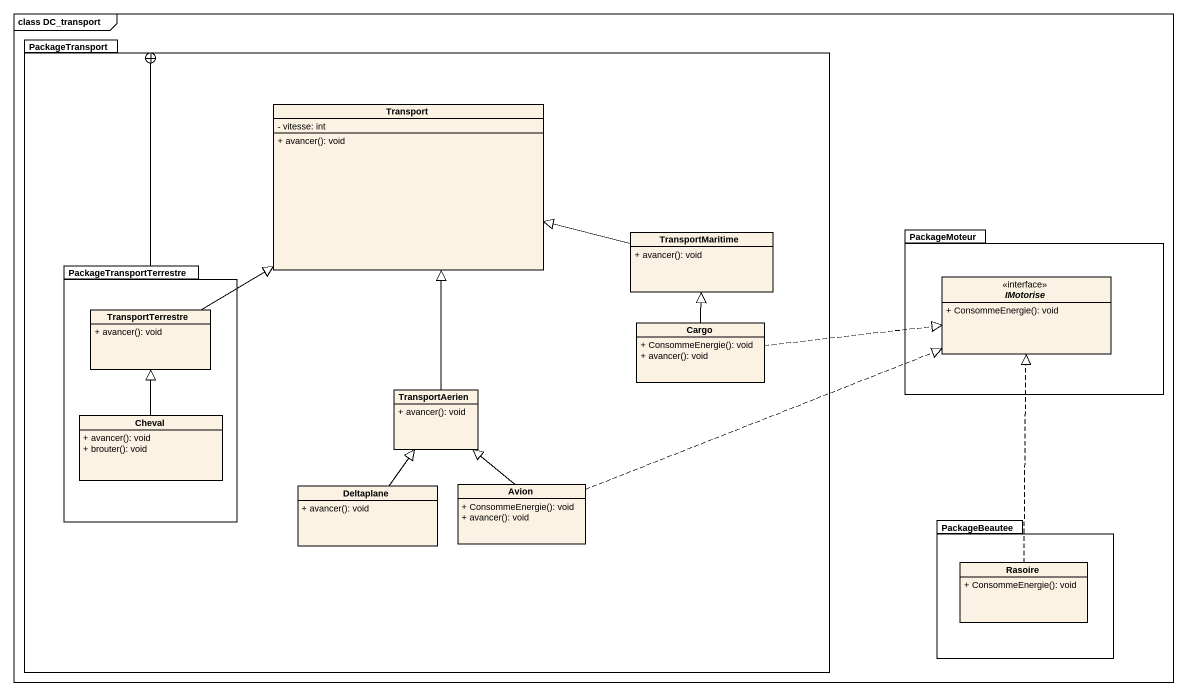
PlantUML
@startuml
mainframe class DC_transport
hide circle
hide empty members
skinparam classAttributeIconSize 0
package PackageTransport {
  class Transport {
    - vitesse: int
    + avancer(): void
  }
  class TransportMaritime {
    + avancer(): void
  }
  package PackageTransportTerrestre {
    class TransportTerrestre {
      + avancer(): void
    }
    class Cheval {
      + avancer(): void
      + brouter(): void
    }
  }
  class Cargo {
    + ConsommeEnergie(): void
    + avancer(): void
  }
  class TransportAerien {
    + avancer(): void
  }
  class Deltaplane {
    + avancer(): void
  }
  class Avion {
    + ConsommeEnergie(): void
    + avancer(): void
  }
}
package PackageMoteur {
  interface IMotorise <<interface>> {
    + ConsommeEnergie(): void
  }
}
package PackageBeautee {
  class Rasoire {
    + ConsommeEnergie(): void
  }
}
TransportMaritime -left-|> Transport
PackageTransportTerrestre -right-+ PackageTransport
TransportTerrestre -right-|> Transport
Cargo -up-|> TransportMaritime
Cargo .right.|> IMotorise
TransportAerien -up-|> Transport
Cheval -up-|> TransportTerrestre
Deltaplane -up-|> TransportAerien
Avion .right.|> IMotorise
Avion -up-|> TransportAerien
Rasoire .up.|> IMotorise
@enduml
